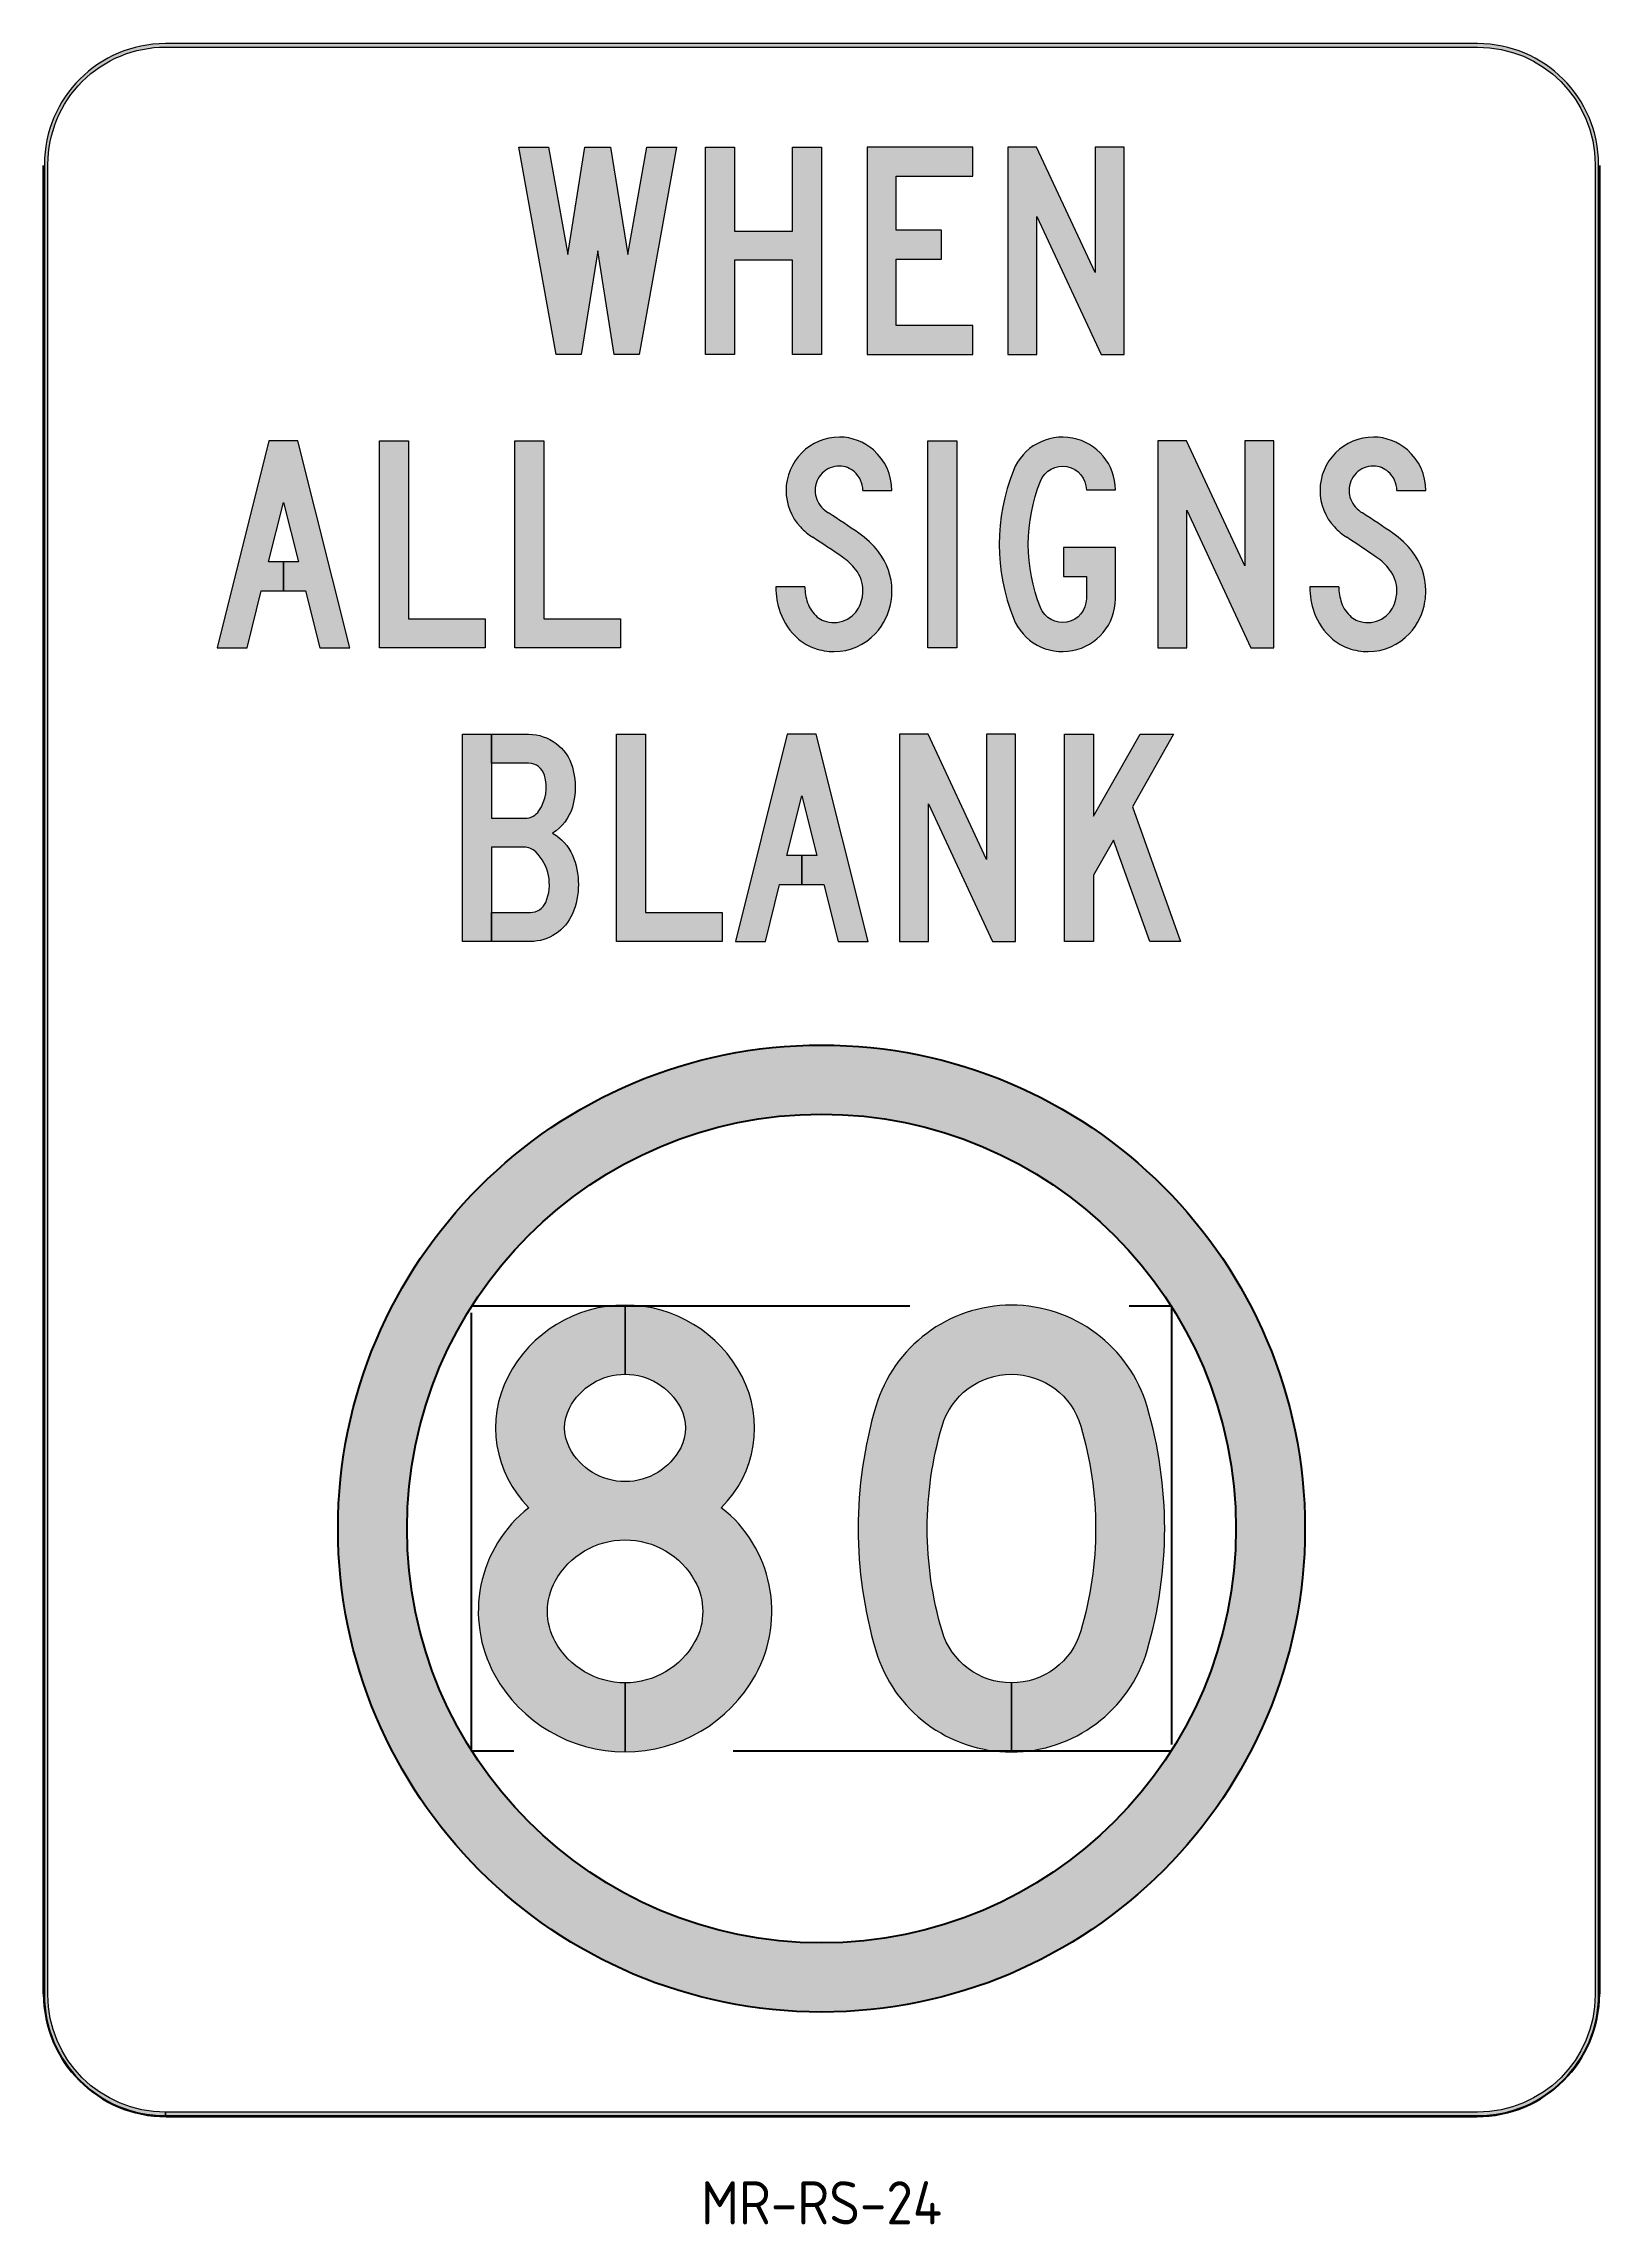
# Model space of a CAD drawing. Header units: millimetres. Extents: x 1041 to 1131, y 364 to 491.
import ezdxf
from ezdxf.enums import TextEntityAlignment as Align

# ---------------------------------------------------------------- set-up
doc = ezdxf.new("R2010")
doc.units = ezdxf.units.MM
doc.linetypes.add('CENTERX2', pattern=[101.60000000000001, 63.5, -12.7, 12.7, -12.7])
doc.linetypes.add('DASHED', pattern=[19.049999999999997, 12.7, -6.35])
for name, color, linetype in [('Dash25', 1, 'DASHED'), ('L18', 4, 'Continuous'), ('T25', 1, 'Continuous')]:
    doc.layers.add(name, color=color, linetype=linetype)
doc.layers.add('GSBWFILL', color=3, linetype='Continuous', lineweight=0)
doc.layers.add('RED[MUTCD]', color=7, linetype='Continuous', true_color=0xb01c2e)
doc.styles.add('ISO', font='isocp2.shx')
doc.styles.add('TSText', font='isocp2.shx')

# ---------------------------------------------------------------- blocks, each defined once
blk = doc.blocks.new('*U32')
at = {"layer": 'GSBWFILL', "transparency": 33554687}
blk.add_hatch(color=256, dxfattribs=at).paths.add_polyline_path([(-379.9799999999996, -600), (380, -600, 0.414213562373095), (450, -530), (450, 530, 0.414213562373095), (380, 600), (-380, 600, 0.414213562373095), (-450, 530), (-450, -530, 0.414213562373095), (-380, -600), (-380, -598, -0.414213562373095), (-448, -530), (-448, 530, -0.414213562373095), (-380, 598), (380, 598, -0.414213562373095), (448, 530), (448, -530, -0.414213562373095), (380, -598), (-379.9799999999996, -597.9999999999999)])
at = {"layer": 'GSBWFILL', "linetype": 'Continuous', "transparency": 33554687}
blk.add_lwpolyline([(-379.9799999999996, -600), (380, -600, 0.414213562373095), (450, -530), (450, 530, 0.414213562373095), (380, 600), (-380, 600, 0.414213562373095), (-450, 530), (-450, -530, 0.414213562373095), (-380, -600), (-380, -598, -0.414213562373095), (-448, -530), (-448, 530, -0.414213562373095), (-380, 598), (380, 598, -0.414213562373095), (448, 530), (448, -530, -0.414213562373095), (380, -598), (-379.9799999999996, -597.9999999999999), (-379.9799999999996, -600)], format="xyb", close=True, dxfattribs=at).dxf.unprotected_set("ltscale", 0)
at = {"layer": 'GSBWFILL', "color": 250, "transparency": 33554687, "style": 'TSText'}
for s in ['levels:GSCOLORFILL|GSBWFILL|GSOUTLINE', 'panelStyle:Soori Speed_Blank.ssm', 'chevronShoulderRadius:300.000', 'constructPanels:900|600|450', 'panelBorderRadius:300.000', 'chevronTipRadius:300.000', 'constructPanelMode:0', 'panelRoundCorners:0', 'panelStation:none', 'panelHeightLock:1', 'panelWidthLock:1', 'heightRounding:2', 'legendMaterial:0', 'panelName:name', 'widthRounding:2', 'panelMounting:0', 'panelStandard:1', 'panelMaterial:0', 'panelQuantity:1', 'marginAlign:9', 'panelShape:0', 'panelSizes:', 'version:2']:
    blk.add_text(s, height=0.001, dxfattribs=at).set_placement((0, 599.998), align=Align.CENTER)
blk = doc.blocks.new('*U23')
at = {"layer": 'GSBWFILL', "linetype": 'Continuous'}
blk.add_hatch(color=256, dxfattribs=at).paths.add_polyline_path([(64, 140.5530424827055), (78.38826062067636, 82.99999999999999), (64.00999999999999, 82.99999999999999), (64.01, 55), (85.38826062067636, 55), (99.13826062067635, 0), (128, 0), (78, 200), (50, 200), (0, 0), (28.86173937932358, 0), (42.61173937932364, 55), (64, 54.99999999999999), (64, 83), (49.61173937932364, 83)])
at = {"layer": 'GSBWFILL'}
blk.add_lwpolyline([(64, 83), (49.61173937932364, 83), (64, 140.5530424827055), (78.38826062067636, 83), (64.00999999999999, 83), (64.00999999999999, 55), (85.38826062067636, 55), (99.13826062067636, 0), (128, 0), (78, 200), (50, 200), (0, 0), (28.86173937932358, 0), (42.61173937932364, 55), (64, 55)], close=True, dxfattribs=at)
blk = doc.blocks.new('*U24')
at = {"layer": 'GSBWFILL', "linetype": 'Continuous'}
blk.add_hatch(color=256, dxfattribs=at).paths.add_polyline_path([(0, 200), (28, 200), (28, 28), (102, 28), (102, 0), (0, 0)])
at = {"layer": 'GSBWFILL'}
blk.add_lwpolyline([(0, 200), (28, 200), (28, 28), (102, 28), (102, 0), (0, 0)], close=True, dxfattribs=at)
blk = doc.blocks.new('*U25')
at = {"layer": 'GSBWFILL', "linetype": 'Continuous'}
blk.add_hatch(color=256, dxfattribs=at).paths.add_polyline_path([(0, 200), (28, 200), (28, 28), (102, 28), (102, 0), (0, 0)])
at = {"layer": 'GSBWFILL'}
blk.add_lwpolyline([(0, 200), (28, 200), (28, 28), (102, 28), (102, 0), (0, 0)], close=True, dxfattribs=at)
blk = doc.blocks.new('*U22')
at = {"layer": 'L18', "color": 28, "xscale": 0.6, "yscale": 0.6, "zscale": 0.6}
for name, p in [('*U23', (0, 0)), ('*U24', (93.98431372548839, 0)), ('*U25', (172.3686274509782, 0))]:
    blk.add_blockref(name, p, dxfattribs=at)
blk = doc.blocks.new('*U27')
at = {"layer": 'GSBWFILL'}
h = blk.add_hatch(color=256, dxfattribs=at)
edge = h.paths.add_edge_path()
edge.add_arc((-588.4723226266601, -858.0780040650642), 1149.124344074378, 55.390937114462815, 57.1046488588774, ccw=False)
edge.add_arc((31.18875155796178, 39.86795207670414), 58.12169191857565, 37.884517576685596, 55.39093711446287, ccw=False)
edge.add_arc((51.07604529441613, 55.3411589762802), 32.92398202427961, -5.115907697472721e-13, 37.884517576685425, ccw=False)
edge.add_arc((45.39801581993486, 55.34115897628291), 38.60201149876088, 350.8629013217493, 359.99999999999557, ccw=False)
edge.add_arc((52.5060887035079, 54.19790915921546), 31.40258650349834, 317.29673378813345, 350.8629013217563, ccw=False)
edge.add_arc((56.3989800737183, 50.60524148717003), 26.10524148716998, 269.9999999999999, 317.29673378814437, ccw=False)
edge.add_arc((56.39898007371815, 55.00067885734074), 30.5006788573407, 251.0789535256293, 270.00000000000017, ccw=False)
edge.add_arc((52.92295380146508, 44.86019333778771), 19.78096779697818, 229.3133006079087, 251.0789535256289, ccw=False)
edge.add_arc((61.12408724516904, 54.39936889565766), 32.36089069361404, 199.4306394672327, 229.3133006079094, ccw=False)
edge.add_arc((73.76258936871797, 58.85737200696578), 45.76258937718751, 180.0011023316868, 199.4302684762635, ccw=False)
edge.add_line((28, 58.85649156598452), (0, 58.85649156598452))
edge.add_arc((73.76258927216888, 58.85737198186531), 73.76258927742312, 180.0006838712507, 199.430409309594)
edge.add_arc((61.12408724516904, 54.39936889565759), 60.36089069361399, 199.4306394672326, 229.3133006079094)
edge.add_arc((52.92295380146489, 44.86019333778737), 47.78096779697781, 229.3133006079091, 251.0789535256293)
edge.add_arc((56.39898007371816, 55.00067885734096), 58.50067885734091, 251.0789535256294, 270.0000000000002)
edge.add_arc((56.39898007371833, 50.60524148716994), 54.10524148716989, 270, 317.2967337881445)
edge.add_arc((52.50608870351375, 54.19790915921264), 59.40258650349213, 317.2967337881368, 350.8629013217596)
edge.add_arc((45.39801581995373, 55.34115897628128), 66.60201149874202, 350.8629013217525, 359.9999999999986)
edge.add_arc((51.07604529441608, 55.34115897628012), 60.92398202427966, 359.9999999999996, 397.8845175766854)
edge.add_arc((31.18875155796106, 39.86795207670393), 86.12169191857632, 37.88451757668539, 55.39093711446263)
edge.add_arc((-588.4723226266598, -858.0780040650584), 1177.124344074373, 55.39093711446263, 57.10464885887728)
edge.add_arc((69.97983884586506, 159.9151743049558), 35.25734506305535, 223.0175993707188, 237.1046488588782, ccw=False)
edge.add_arc((61.47128691910493, 151.9759336269728), 23.62003444447538, 179.9999999999997, 223.0175993707179, ccw=False)
edge.add_arc((61.37529404391439, 151.9759153760051), 23.52404156929193, 89.99988059696187, 179.9999555474589, ccw=False)
edge.add_arc((61.3753429696798, 153.7310205923658), 21.76893635288013, 48.67847151851021, 89.9999997426533, ccw=False)
edge.add_arc((59.71208169603344, 151.8392041010447), 24.28794562266184, 1.1368683772161603e-13, 48.67847151851021, ccw=False)
edge.add_line((84.00002731869529, 151.8392041010448), (112.0000273186952, 151.8392041010448))
edge.add_arc((59.71208169603332, 151.8392041010447), 52.28794562266185, 6.228754935835708e-14, 48.67847151851004)
edge.add_arc((61.37534296967969, 153.7310205923658), 49.76893635288013, 48.67847151851002, 89.99999974265315)
edge.add_arc((61.37527579294667, 151.9759336269729), 51.52402331831713, 89.99992504950285, 180)
edge.add_arc((61.47128691910104, 151.9759336269713), 51.62003444447149, 179.9999999999982, 223.0175993707195)
edge.add_arc((69.97983884586587, 159.9151743049557), 63.25734506305586, 223.0175993707178, 237.1046488588772)
blk.add_lwpolyline([(35.6243747548364, 106.8002631074727, -0.007477617457592849), (64.20035787855659, 87.70480941089664, -0.07653508003658695), (77.0612996781415, 75.55885288404744, -0.1668246549558401), (84.00002731869574, 55.34115897627992, -0.03988925045285916), (83.51021385884701, 49.21126073950864, -0.1475163149276702), (75.58309381173683, 32.90062589715426, -0.2093514251822395), (56.39898007371823, 24.50000000000005, -0.08274672380428141), (46.50867981910588, 26.14806421616401, -0.09525713690544169), (40.02729793126755, 29.86056845372718, -0.1311316713294231), (30.60631442254314, 43.6340176041005, -0.08497940783612039), (28, 58.85649156598452), (0, 58.85649156598452, 0.08498186583925775), (4.201057313777966, 34.31938411587321, 0.1311316713294234), (21.77347091575191, 8.628569035687626, 0.09525713690544146), (37.42926199944336, -0.3389924730190117, 0.08274672380428119), (56.39898007371835, -3.49999999999995, 0.2093514251822393), (96.1596199828706, 13.91098212143674, 0.1475163149276702), (111.154927272909, 44.76493413720203, 0.03988925045285871), (112.0000273186957, 55.34115897627969, 0.1668246549558401), (99.16030101424212, 92.752867538776, 0.07653508003658697), (80.10362818031524, 110.7501124835231, 0.007477617457592849), (50.83135180374566, 130.3108532539143, -0.06154387494556116), (44.20163620944518, 135.8618034449074, -0.189935492987521), (37.85125247462955, 151.9759336269729, -0.4142139455164167), (61.37534306745601, 175.499956945246, -0.1822786324601297), (75.74902124016751, 170.0798420456773, -0.2156526607116338), (84.00002731869529, 151.8392041010448), (112.0000273186952, 151.8392041010448, 0.2156526607116334), (94.23697053863691, 191.1082925529595, 0.1822786324601297), (61.37534319321935, 203.499956945246, 0.4142139455164178), (9.851252474629547, 151.9759336269729, 0.1899354929875355), (23.72959917634196, 116.7595601286042, 0.06154387494556116)], format="xyb", close=True, dxfattribs=at)
blk = doc.blocks.new('*U28')
at = {"layer": 'GSBWFILL', "linetype": 'Continuous'}
blk.add_hatch(color=256, dxfattribs=at).paths.add_polyline_path([(0, 200), (28, 200), (28, 0), (0, 0)])
at = {"layer": 'GSBWFILL'}
blk.add_lwpolyline([(0, 200), (28, 200), (28, 0), (0, 0)], close=True, dxfattribs=at)
blk = doc.blocks.new('*U29')
at = {"layer": 'GSBWFILL', "linetype": 'Continuous'}
blk.add_hatch(color=256, dxfattribs=at).paths.add_polyline_path([(84, 152.4999999999999), (112, 152.4999999999999, 0.8275027774491411), (13.5711159737418, 171.2483588621444, 0.1904761904761912), (13.57111597374177, 28.75164113785546, 0.8275027774491419), (112, 47.4999999999998), (112, 96.99999999999999), (62, 97), (62, 68.99999999999999), (84, 69), (84, 47.49999999999997, -0.8275027774491426), (39.61050328227574, 39.04485776805242, -0.1904761904761912), (39.61050328227569, 160.9551422319475, -0.827502777449143)])
at = {"layer": 'GSBWFILL'}
blk.add_lwpolyline([(84, 68.99999999999999), (84, 47.49999999999999, -0.8275027774491398), (39.61050328227577, 39.04485776805243, -0.1904761904761912), (39.61050328227572, 160.9551422319474, -0.8275027774491401), (84, 152.4999999999999), (112, 152.4999999999999, 0.8275027774491399), (13.57111597374183, 171.2483588621444, 0.1904761904761912), (13.57111597374183, 28.75164113785546, 0.8275027774491398), (112, 47.49999999999999), (112, 96.99999999999999), (62, 97), (62, 68.99999999999999)], format="xyb", close=True, dxfattribs=at)
blk = doc.blocks.new('*U30')
at = {"layer": 'GSBWFILL', "linetype": 'Continuous'}
blk.add_hatch(color=256, dxfattribs=at).paths.add_polyline_path([(27.99999999999999, 133), (90, 0), (112, 0), (112, 200), (83.99999999999999, 200), (84, 79.1412182153928), (27.65981601018314, 200), (0, 200), (0, 0), (28, 0)])
at = {"layer": 'GSBWFILL'}
blk.add_lwpolyline([(90, 0), (112, 0), (112, 200), (84, 200), (84, 79.14121821539283), (27.65981601018314, 200), (0, 200), (0, 0), (28, 0), (28, 133)], close=True, dxfattribs=at)
blk = doc.blocks.new('*U31')
at = {"layer": 'GSBWFILL'}
h = blk.add_hatch(color=256, dxfattribs=at)
edge = h.paths.add_edge_path()
edge.add_arc((-588.4723226266601, -858.0780040650642), 1149.124344074378, 55.390937114462815, 57.1046488588774, ccw=False)
edge.add_arc((31.18875155796178, 39.86795207670414), 58.12169191857565, 37.884517576685596, 55.39093711446287, ccw=False)
edge.add_arc((51.07604529441613, 55.3411589762802), 32.92398202427961, -5.115907697472721e-13, 37.884517576685425, ccw=False)
edge.add_arc((45.39801581993486, 55.34115897628291), 38.60201149876088, 350.8629013217493, 359.99999999999557, ccw=False)
edge.add_arc((52.5060887035079, 54.19790915921546), 31.40258650349834, 317.29673378813345, 350.8629013217563, ccw=False)
edge.add_arc((56.3989800737183, 50.60524148717003), 26.10524148716998, 269.9999999999999, 317.29673378814437, ccw=False)
edge.add_arc((56.39898007371815, 55.00067885734074), 30.5006788573407, 251.0789535256293, 270.00000000000017, ccw=False)
edge.add_arc((52.92295380146508, 44.86019333778771), 19.78096779697818, 229.3133006079087, 251.0789535256289, ccw=False)
edge.add_arc((61.12408724516904, 54.39936889565766), 32.36089069361404, 199.4306394672327, 229.3133006079094, ccw=False)
edge.add_arc((73.76258936871797, 58.85737200696578), 45.76258937718751, 180.0011023316868, 199.4302684762635, ccw=False)
edge.add_line((28, 58.85649156598452), (0, 58.85649156598452))
edge.add_arc((73.76258927216888, 58.85737198186531), 73.76258927742312, 180.0006838712507, 199.430409309594)
edge.add_arc((61.12408724516904, 54.39936889565759), 60.36089069361399, 199.4306394672326, 229.3133006079094)
edge.add_arc((52.92295380146489, 44.86019333778737), 47.78096779697781, 229.3133006079091, 251.0789535256292)
edge.add_arc((56.39898007371816, 55.00067885734096), 58.50067885734091, 251.0789535256294, 270.0000000000002)
edge.add_arc((56.39898007371833, 50.60524148716994), 54.10524148716989, 270, 317.2967337881445)
edge.add_arc((52.50608870351375, 54.19790915921264), 59.40258650349213, 317.2967337881369, 350.8629013217596)
edge.add_arc((45.39801581995373, 55.34115897628128), 66.60201149874202, 350.8629013217525, 359.9999999999986)
edge.add_arc((51.07604529441608, 55.34115897628012), 60.92398202427966, 359.9999999999996, 397.8845175766854)
edge.add_arc((31.18875155796106, 39.86795207670393), 86.12169191857632, 37.88451757668539, 55.39093711446263)
edge.add_arc((-588.4723226266598, -858.0780040650584), 1177.124344074373, 55.39093711446263, 57.10464885887726)
edge.add_arc((69.97983884586506, 159.9151743049558), 35.25734506305535, 223.0175993707188, 237.1046488588782, ccw=False)
edge.add_arc((61.47128691910493, 151.9759336269728), 23.62003444447538, 179.9999999999997, 223.0175993707179, ccw=False)
edge.add_arc((61.37529404391439, 151.9759153760051), 23.52404156929193, 89.99988059696187, 179.9999555474589, ccw=False)
edge.add_arc((61.3753429696798, 153.7310205923658), 21.76893635288013, 48.67847151851021, 89.9999997426533, ccw=False)
edge.add_arc((59.71208169603344, 151.8392041010447), 24.28794562266184, 1.1368683772161603e-13, 48.67847151851021, ccw=False)
edge.add_line((84.00002731869529, 151.8392041010448), (112.0000273186952, 151.8392041010448))
edge.add_arc((59.71208169603332, 151.8392041010447), 52.28794562266185, 6.228754935835708e-14, 48.67847151851004)
edge.add_arc((61.37534296967969, 153.7310205923658), 49.76893635288013, 48.67847151851002, 89.99999974265315)
edge.add_arc((61.37527579294667, 151.9759336269729), 51.52402331831713, 89.99992504950285, 180)
edge.add_arc((61.47128691910104, 151.9759336269713), 51.62003444447149, 179.9999999999982, 223.0175993707195)
edge.add_arc((69.97983884586587, 159.9151743049557), 63.25734506305586, 223.0175993707178, 237.1046488588772)
blk.add_lwpolyline([(35.6243747548364, 106.8002631074727, -0.007477617457592849), (64.20035787855659, 87.70480941089664, -0.07653508003658695), (77.0612996781415, 75.55885288404744, -0.1668246549558401), (84.00002731869574, 55.34115897627992, -0.03988925045285916), (83.51021385884701, 49.21126073950864, -0.1475163149276702), (75.58309381173683, 32.90062589715426, -0.2093514251822395), (56.39898007371823, 24.50000000000005, -0.08274672380428141), (46.50867981910588, 26.14806421616401, -0.09525713690544169), (40.02729793126755, 29.86056845372718, -0.1311316713294231), (30.60631442254314, 43.6340176041005, -0.08497940783612039), (28, 58.85649156598452), (0, 58.85649156598452, 0.08498186583925775), (4.201057313777966, 34.31938411587321, 0.1311316713294234), (21.77347091575191, 8.628569035687626, 0.09525713690544146), (37.42926199944336, -0.3389924730190117, 0.08274672380428119), (56.39898007371835, -3.49999999999995, 0.2093514251822393), (96.1596199828706, 13.91098212143674, 0.1475163149276702), (111.154927272909, 44.76493413720203, 0.03988925045285871), (112.0000273186957, 55.34115897627969, 0.1668246549558401), (99.16030101424212, 92.752867538776, 0.07653508003658697), (80.10362818031524, 110.7501124835231, 0.007477617457592849), (50.83135180374566, 130.3108532539143, -0.06154387494556116), (44.20163620944518, 135.8618034449074, -0.189935492987521), (37.85125247462955, 151.9759336269729, -0.4142139455164167), (61.37534306745601, 175.499956945246, -0.1822786324601297), (75.74902124016751, 170.0798420456773, -0.2156526607116338), (84.00002731869529, 151.8392041010448), (112.0000273186952, 151.8392041010448, 0.2156526607116334), (94.23697053863691, 191.1082925529595, 0.1822786324601297), (61.37534319321935, 203.499956945246, 0.4142139455164178), (9.851252474629547, 151.9759336269729, 0.1899354929875355), (23.72959917634196, 116.7595601286042, 0.06154387494556116)], format="xyb", close=True, dxfattribs=at)
blk = doc.blocks.new('*U26')
at = {"layer": 'L18', "color": 28}
for name, p, xscale, yscale, zscale in [('*U27', (0, 0), 0.5999998536498782, 0.6, 0.5999998536498782), ('*U28', (88.06666666666752, 0), 0.6, 0.6, 0.6), ('*U29', (129.4156862745094, 0), 0.5999999999999903, 0.5999999999999903, 0.5999999999999903), ('*U30', (221.1647058823528, 0), 0.6, 0.6, 0.6), ('*U31', (309.2313725490203, 0), 0.5999998536498782, 0.6, 0.5999998536498782)]:
    blk.add_blockref(name, p, dxfattribs=dict(at, xscale=xscale, yscale=yscale, zscale=zscale))
blk = doc.blocks.new('*U21')
at = {"layer": 'L18'}
for name, p in [('*U22', (-350, 0)), ('*U26', (-26.43137254902103, 0))]:
    blk.add_blockref(name, p, dxfattribs=at)
blk = doc.blocks.new('*U17')
at = {"layer": 'GSBWFILL', "linetype": 'Continuous'}
blk.add_hatch(color=256, dxfattribs=at).paths.add_polyline_path([(47.08203865967937, 96.48858623940586), (63.64386486137448, 200), (88.35613513862575, 200), (104.9179613403207, 96.4885862394061), (123.5500158172276, 200), (152, 200), (116, 0), (92, 0), (76.00000000000006, 99.99999999999999), (60, 0), (36, 0), (0, 200), (28.44998418277243, 200)])
at = {"layer": 'GSBWFILL'}
blk.add_lwpolyline([(47.08203865967937, 96.48858623940586), (63.64386486137448, 200), (88.35613513862575, 200), (104.9179613403207, 96.4885862394061), (123.5500158172276, 200), (152, 200), (116, 0), (92, 0), (76.00000000000006, 99.99999999999999), (60, 0), (36, 0), (0, 200), (28.44998418277243, 200)], close=True, dxfattribs=at)
blk = doc.blocks.new('*U18')
at = {"layer": 'GSBWFILL', "linetype": 'Continuous'}
blk.add_hatch(color=256, dxfattribs=at).paths.add_polyline_path([(84, 119), (28, 119), (28, 200), (0, 200), (0, 0), (28, 0), (28, 91), (84, 91), (84, 0), (112, 0), (112, 200), (84, 200)])
at = {"layer": 'GSBWFILL'}
blk.add_lwpolyline([(0, 200), (28, 200), (28, 119), (84, 119), (84, 200), (112, 200), (112, 0), (84, 0), (84, 91), (28, 91), (28, 0), (0, 0)], close=True, dxfattribs=at)
blk = doc.blocks.new('*U19')
at = {"layer": 'GSBWFILL', "linetype": 'Continuous'}
blk.add_hatch(color=256, dxfattribs=at).paths.add_polyline_path([(28, 28), (28, 92), (71.81454086025929, 92), (71.81454086025929, 120), (28, 120), (28, 172), (102, 172), (102, 200), (0, 200), (0, 0), (102, 0), (102, 28)])
at = {"layer": 'GSBWFILL'}
blk.add_lwpolyline([(28, 28), (28, 92), (71.81454086025929, 92), (71.81454086025929, 120), (28, 120), (28, 172), (102, 172), (102, 200), (0, 200), (0, 0), (102, 0), (102, 28)], close=True, dxfattribs=at)
blk = doc.blocks.new('*U20')
at = {"layer": 'GSBWFILL', "linetype": 'Continuous'}
blk.add_hatch(color=256, dxfattribs=at).paths.add_polyline_path([(28, 133), (90, 0), (112, 0), (112, 200), (84, 200), (84, 79.14121821539285), (27.65981601018314, 200), (0, 200), (0, 0), (28, 0)])
at = {"layer": 'GSBWFILL'}
blk.add_lwpolyline([(90, 0), (112, 0), (112, 200), (84, 200), (84, 79.14121821539283), (27.65981601018314, 200), (0, 200), (0, 0), (28, 0), (28, 133)], close=True, dxfattribs=at)
blk = doc.blocks.new('*U16')
at = {"layer": 'L18', "color": 28, "xscale": 0.6, "yscale": 0.6, "zscale": 0.6}
for name, p in [('*U17', (0, 0)), ('*U18', (108, 0)), ('*U19', (201.5999999999985, 0)), ('*U20', (283.1999999999971, 0))]:
    blk.add_blockref(name, p, dxfattribs=at)
blk = doc.blocks.new('*U15')
at = {"layer": 'L18'}
blk.add_blockref('*U16', (-175.1999999999989, 0), dxfattribs=at)
blk = doc.blocks.new('Speed Circle')
at = {"layer": 'RED[MUTCD]'}
h = blk.add_hatch(color=256, dxfattribs=at)
h.dxf.hatch_style = 1
edge = h.paths.add_edge_path(flags=17)
edge.add_arc((0, 0), 480, 0, 360)
edge = h.paths.add_edge_path()
edge.add_arc((0, 0), 560, 0, 360)
for radius in [560, 480]:
    blk.add_circle((0, 0), radius, dxfattribs=at)
blk = doc.blocks.new('Speed Circle 2')
at = {"layer": 'RED[MUTCD]', "color": 12, "xscale": 0.5, "yscale": 0.5, "zscale": 0.5}
blk.add_blockref('Speed Circle', (0, 0), dxfattribs=at)
blk = doc.blocks.new('*U4')
at = {"layer": 'GSBWFILL', "linetype": 'Continuous'}
blk.add_hatch(color=256, dxfattribs=at).paths.add_polyline_path([(64.00000000000021, 172, -0.3333333333333302), (79.36000000000003, 160.4799999999999, -0.223141693693985), (73.96819689062112, 126.04, -0.249069420173561), (60.71231517720798, 119), (28, 119), (28, 200), (0, 200), (0, 0), (28, -6.0518825356103e-15), (28, 91), (59.59591794226545, 90.99999999999997, -0.1962615682814122), (70.7935853378457, 86.4285714285714, -0.3091553152846961), (80.46237859583465, 37.71428571428569, -0.3003359330538564), (65.74878637916754, 27.99999999999999), (28.00999999999999, 27.99999999999999), (28.00999999999999, -6.054043922230161e-15), (65.74878637916753, -7.105427357601002e-15, 0.3003359330538555), (106.211164975002, 26.71428571428556, 0.204655783712048), (106.2111649750022, 83.28571428571396, 0.1670695349251281), (87.03235963017632, 104.509862498702, 0.1861288934326207), (106.24, 129.6800000000001, 0.1428571428571427), (106.24, 168.32, 0.3333333333333334), (63.99999999999995, 200), (28.00999999999999, 199.9999999999999), (28.00999999999999, 172)])
at = {"layer": 'GSBWFILL'}
blk.add_lwpolyline([(59.59591794226537, 90.99999999999997), (28, 91), (28, -6.0518825356103e-15), (0, 0), (0, 200), (28, 200), (28, 119), (60.71231517720798, 119, 0.2490694201735611), (73.96819689062113, 126.04, 0.2231416936939853), (79.36000000000001, 160.48, 0.3333333333333334), (64, 172), (28.00999999999999, 172), (28.00999999999999, 199.9999999999999), (64, 200, -0.3333333333333334), (106.24, 168.32, -0.1428571428571432), (106.24, 129.6799999999999, -0.1861288934326198), (87.0323596301763, 104.509862498702, -0.167069534925127), (106.2111649750021, 83.28571428571418, -0.2046557837120482), (106.2111649750021, 26.71428571428572, -0.3003359330538566), (65.74878637916754, -7.105427357601002e-15), (28.00999999999999, -6.054043922230161e-15), (28.00999999999999, 27.99999999999999), (65.74878637916754, 27.99999999999999, 0.3003359330538566), (80.46237859583465, 37.71428571428572, 0.3091553152846965), (70.79358533784563, 86.42857142857146, 0.196261568281412)], format="xyb", close=True, dxfattribs=at)
blk = doc.blocks.new('*U5')
at = {"layer": 'GSBWFILL', "linetype": 'Continuous'}
blk.add_hatch(color=256, dxfattribs=at).paths.add_polyline_path([(0, 200), (28, 200), (28, 28), (102, 28), (102, 0), (0, 0)])
at = {"layer": 'GSBWFILL'}
blk.add_lwpolyline([(0, 200), (28, 200), (28, 28), (102, 28), (102, 0), (0, 0)], close=True, dxfattribs=at)
blk = doc.blocks.new('*U6')
at = {"layer": 'GSBWFILL', "linetype": 'Continuous'}
blk.add_hatch(color=256, dxfattribs=at).paths.add_polyline_path([(64, 140.5530424827055), (78.38826062067636, 82.99999999999999), (64.00999999999999, 82.99999999999999), (64.01, 55), (85.38826062067636, 55), (99.13826062067635, 0), (128, 0), (78, 200), (50, 200), (0, 0), (28.86173937932358, 0), (42.61173937932364, 55), (64, 54.99999999999999), (64, 83), (49.61173937932364, 83)])
at = {"layer": 'GSBWFILL'}
blk.add_lwpolyline([(64, 83), (49.61173937932364, 83), (64, 140.5530424827055), (78.38826062067636, 83), (64.00999999999999, 83), (64.00999999999999, 55), (85.38826062067636, 55), (99.13826062067636, 0), (128, 0), (78, 200), (50, 200), (0, 0), (28.86173937932358, 0), (42.61173937932364, 55), (64, 55)], close=True, dxfattribs=at)
blk = doc.blocks.new('*U7')
at = {"layer": 'GSBWFILL', "linetype": 'Continuous'}
blk.add_hatch(color=256, dxfattribs=at).paths.add_polyline_path([(27.99999999999999, 133), (90, 0), (112, 0), (112, 200), (83.99999999999999, 200), (84, 79.1412182153928), (27.65981601018314, 200), (0, 200), (0, 0), (28, 0)])
at = {"layer": 'GSBWFILL'}
blk.add_lwpolyline([(90, 0), (112, 0), (112, 200), (84, 200), (84, 79.14121821539283), (27.65981601018314, 200), (0, 200), (0, 0), (28, 0), (28, 133)], close=True, dxfattribs=at)
blk = doc.blocks.new('*U8')
at = {"layer": 'GSBWFILL', "linetype": 'Continuous'}
blk.add_hatch(color=256, dxfattribs=at).paths.add_polyline_path([(28.00000000000001, 200), (0, 200), (0, 0), (28, 7.105427357601003e-15), (28, 64), (47.15784066379541, 97.83722506852179), (82.25307151133865, 2.087297230583491e-14), (112, 2.842170943040401e-14), (65.36764705882354, 130), (105, 200.0000000000001), (72.82367727746636, 200.0000000000001), (28, 120.8309076657738)])
at = {"layer": 'GSBWFILL'}
blk.add_lwpolyline([(47.15784066379541, 97.83722506852176), (28, 64.00000000000001), (28, 7.105427357601003e-15), (0, 0), (0, 200), (28, 200), (28, 120.8309076657738), (72.82367727746635, 200), (105, 200), (65.36764705882354, 130), (112, 2.842170943040401e-14), (82.25307151133865, 2.087297230583491e-14)], close=True, dxfattribs=at)
blk = doc.blocks.new('*U3')
at = {"layer": 'GSBWFILL', "color": 28}
for name, p, xscale, yscale, zscale in [('*U4', (0, 0), 0.5999999999999999, 0.5999999999999999, 0.5999999999999999), ('*U5', (89.21355932203392, 0), 0.6, 0.6, 0.6), ('*U6', (158.1830508474577, 0), 0.6, 0.6, 0.6), ('*U7', (253.1118644067797, 0), 0.6, 0.6, 0.6), ('*U8', (348.8000000000001, 0), 0.6, 0.6, 0.6)]:
    blk.add_blockref(name, p, dxfattribs=dict(at, xscale=xscale, yscale=yscale, zscale=zscale))
blk = doc.blocks.new('*U2')
at = {"layer": 'GSBWFILL'}
blk.add_blockref('*U3', (-208, 0), dxfattribs=at)
blk = doc.blocks.new('*U13')
at = {"layer": 'GSBWFILL', "linetype": 'Continuous'}
blk.add_hatch(color=256, dxfattribs=at).paths.add_polyline_path([(68.00999999999999, 203.4999991803278), (68.00999999999999, 171.499998275862, -0.2806834056025168), (93.77777777777781, 155.7855625714348, -0.2425356250363337), (93.7777777777778, 137.4606486798007, -0.6096117967977893), (42.22222222222232, 137.4606486798005, -0.2425356250363359), (42.22222222222226, 155.7855625714348, -0.2807764064044145), (68, 171.5), (68, 203.5, 0.2807764064044154), (13.77777777777776, 170.4454936847418, 0.327578124871026), (23.41354957745484, 109.6713580961889, 0.3685127676492697), (7.624999999999886, 32.09551863896125, 0.2728421326631574), (68, -3.500000000000014), (68, 28.49999999999999, -0.2728421326631577), (35.62499999999994, 47.58745202379082, -0.2581988897471584), (35.62499999999993, 75.66658128379433, -0.5895738076846573), (100.375, 75.66658128379449, -0.25819888974716), (100.3750000000001, 47.5874520237908, -0.2727695365120239), (68.00999999999999, 28.50000135135137), (68.01000000000005, -3.499999275362299, 0.2728032039598156), (128.375, 32.09551863896105, 0.368512767649271), (112.5864504225451, 109.6713580961888, 0.3275781248710258), (122.2222222222221, 170.4454936847418, 0.2807321923477939)])
at = {"layer": 'GSBWFILL'}
blk.add_lwpolyline([(68, -3.500000000000004), (68, 28.49999999999999, -0.2728421326631569), (35.625, 47.58745202379075, -0.2581988897471604), (35.625, 75.66658128379444, -0.5895738076846557), (100.375, 75.66658128379446, -0.2581988897471602), (100.375, 47.58745202379074, -0.2727695365120228), (68.00999999999999, 28.50000135135137), (68.01000000000005, -3.499999275362327, 0.2728032039598159), (128.375, 32.09551863896111, 0.3685127676492706), (112.5864504225451, 109.6713580961888, 0.3275781248710266), (122.2222222222222, 170.4454936847419, 0.2807321923477937), (68.00999999999999, 203.4999991803278), (68.00999999999999, 171.499998275862, -0.2806834056025174), (93.77777777777783, 155.7855625714347, -0.2425356250363328), (93.77777777777783, 137.4606486798006, -0.6096117967977925), (42.22222222222223, 137.4606486798007, -0.2425356250363324), (42.22222222222223, 155.7855625714347, -0.2807764064044153), (68, 171.5), (68, 203.5, 0.2807764064044153), (13.77777777777777, 170.4454936847419, 0.3275781248710263), (23.41354957745483, 109.6713580961889, 0.3685127676492704), (7.624999999999943, 32.09551863896112, 0.2728421326631569)], format="xyb", close=True, dxfattribs=at)
blk = doc.blocks.new('*U14')
at = {"layer": 'GSBWFILL', "linetype": 'Continuous'}
blk.add_hatch(color=256, dxfattribs=at).paths.add_polyline_path([(103.1627060194774, 147.4403013110112, -0.1441241685144126), (103.1627060194774, 52.55969868898879, -0.3325609583701592), (71.00999999999999, 28.50000149132637), (71.00999999999999, -3.499999236958104, 0.3326014003804788), (133.8603643089016, 43.5234508202248, 0.1441241685144124), (133.8603643089016, 156.4765491797751, 0.7480620155038766), (8.139635691098356, 156.476549179775, 0.1441241685144123), (8.139635691098462, 43.52345082022479, 0.3326437735382902), (71, -3.5), (71, 28.49999999999997, -0.3326437735382907), (38.83729398052262, 52.55969868898882, -0.1441241685144125), (38.83729398052263, 147.4403013110112, -0.748062015503878)])
at = {"layer": 'GSBWFILL'}
blk.add_lwpolyline([(71, 28.49999999999998, -0.3326437735382907), (38.83729398052265, 52.55969868898885, -0.1441241685144124), (38.83729398052265, 147.4403013110111, -0.7480620155038762), (103.1627060194774, 147.4403013110111, -0.1441241685144126), (103.1627060194774, 52.55969868898882, -0.3325609583701591), (71.00999999999999, 28.50000149132637), (71.00999999999999, -3.499999236958104, 0.3326014003804788), (133.8603643089016, 43.52345082022479, 0.1441241685144125), (133.8603643089016, 156.4765491797751, 0.7480620155038759), (8.13963569109842, 156.4765491797751, 0.1441241685144123), (8.13963569109842, 43.52345082022484, 0.3326437735382906), (71, -3.5)], format="xyb", close=True, dxfattribs=at)
blk = doc.blocks.new('*U12')
at = {"layer": 'GSBWFILL', "color": 28, "xscale": 1.25, "yscale": 1.25, "zscale": 1.25}
for name, p in [('*U13', (0, 0)), ('*U14', (220, 0))]:
    blk.add_blockref(name, p, dxfattribs=at)
blk = doc.blocks.new('*U11')
at = {"layer": 'GSBWFILL'}
blk.add_blockref('*U12', (-198.75, 0), dxfattribs=at)

msp = doc.modelspace()

# ---------------------------------------------------------------- linework, layer by layer
at = {"layer": 'Dash25', "ltscale": 2}
msp.add_lwpolyline([(1065.514276771258, 417.5713679390331), (1106.064276771258, 417.5713679390331), (1106.064276771258, 391.771367939033), (1065.514276771258, 391.771367939033)], close=True, dxfattribs=at)
at = {"layer": 'L18'}
for p, q in [((1040.739276771258, 377.721367939033), (1040.739276771258, 483.621367939033)), ((1130.839276771258, 483.621367939033), (1130.839276771258, 377.721367939033)), ((1047.839276771258, 370.621367939033), (1123.739276771258, 370.621367939033))]:
    msp.add_line(p, q, dxfattribs=at)
for centre, start, end in [((1047.839276771258, 377.721367939033), 180, 270), ((1123.739276771258, 377.721367939033), 270, 0)]:
    msp.add_arc(centre, 7.100000000000001, start, end, dxfattribs=at)

# ---------------------------------------------------------------- block references
at = {"layer": 'GSBWFILL', "xscale": 0.1, "yscale": 0.1, "zscale": 0.1}
for name, p in [('*U2', (1085.789276771258, 438.671367939033)), ('*U11', (1085.789276771258, 392.171367939033))]:
    msp.add_blockref(name, p, dxfattribs=at)
at = {"layer": 'L18', "xscale": 0.1, "yscale": 0.1, "zscale": 0.1}
for name, p in [('*U32', (1085.789276771258, 430.671367939033)), ('*U15', (1085.789276771258, 472.6713679390331)), ('*U21', (1085.789276771258, 455.671367939033))]:
    msp.add_blockref(name, p, dxfattribs=at)
at = {"layer": 'RED[MUTCD]', "xscale": 0.1, "yscale": 0.1, "zscale": 0.1}
msp.add_blockref('Speed Circle 2', (1085.789276771258, 404.671367939033), dxfattribs=at)

# ---------------------------------------------------------------- texts
at = {"layer": 'T25', "linetype": 'CENTERX2', "style": 'ISO'}
msp.add_text('MR-RS-24', height=2.5, dxfattribs=at).set_placement((1085.789276771258, 365.621367939033), align=Align.MIDDLE_CENTER)

doc.saveas('drawing.dxf')
